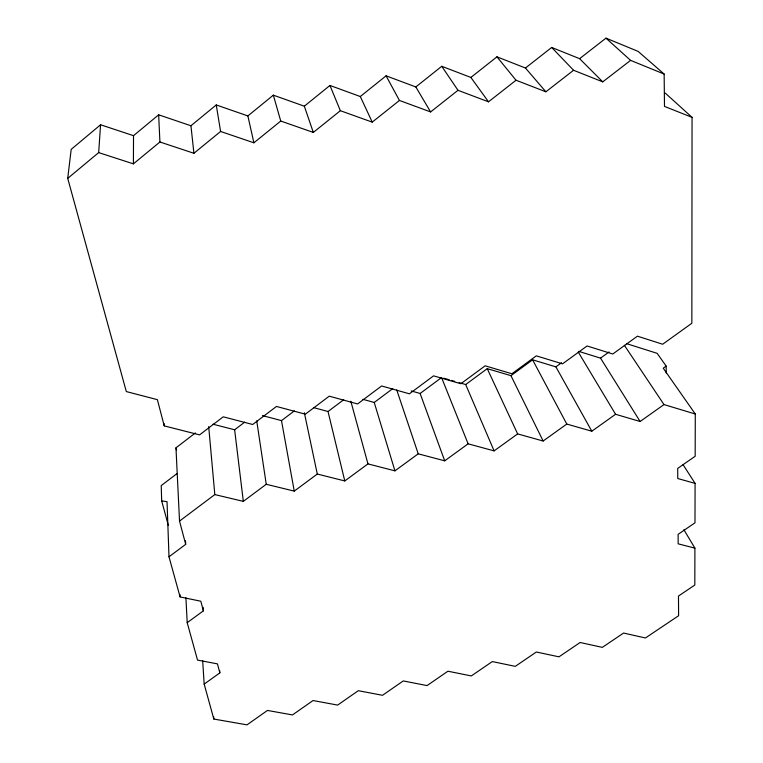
<?xml version="1.0" encoding="UTF-8"?>
<svg xmlns="http://www.w3.org/2000/svg" width="763" height="763" viewBox="0 0 763 763"><rect width="100%" height="100%" fill="white"/><g stroke="black" fill="none" stroke-linecap="round" stroke-linejoin="round"><path stroke-width="1.14" d="M692.051 117.359L691.85 323.254L662.656 344.247L637.448 336.168L612.784 354.003L587.071 345.973L562.531 363.846L536.313 355.854L511.887 373.756L485.154 365.82L460.852 383.741L433.584 375.854L409.426 393.813L381.624 385.973L357.589 403.951L329.244 396.178L305.343 414.175L276.454 406.45L252.687 424.486L223.235 416.817L199.61 434.872L164.226 425.897L157.388 399.669L126.315 391.572L67.716 178.38L71.197 149.357L100.573 124.76L133.515 135.68L158.656 114.812L190.941 125.761L216.244 104.941L247.87 115.938L253.888 142.805L280.746 121.04L313.316 132.419L340.355 110.702L372.23 122.128L399.44 100.458L430.618 111.932L457.991 90.301L488.501 101.822L516.036 80.239L545.879 91.798L573.566 70.263L602.751 81.86L630.591 60.372L664.144 74.049L664.487 106.4L692.051 117.359L665.231 93.086M683.896 529.732L694.912 548.139L694.816 585.03L678.479 596.046L678.603 615.731L645.441 637.973L623.581 633.052L602.341 647.367L580.109 642.503L558.964 656.829L536.341 652.012L515.292 666.347L492.278 661.588L471.324 675.932L447.929 671.221L427.061 685.584L403.274 680.93L382.501 695.303L358.314 690.696L337.637 705.088L313.049 700.539L292.477 714.931L267.47 710.439L247.002 724.85L213.831 719.051L204.169 684.106L202.672 660.691M683.076 464.696L695.093 483.37L694.988 522.798L678.107 534.358L678.164 543.828L694.912 548.139M626.871 343.731L657.172 353.345L666.147 366.078L663.247 368.214L695.284 414.004L695.169 456.255L677.706 468.406L677.763 478.535L695.093 483.37M67.716 178.38L98.675 152.61L133.411 163.854L133.515 135.68M98.675 152.61L100.573 124.76M133.411 163.854L159.915 141.994L158.656 114.812M159.915 141.994L193.916 153.277L220.602 131.465L253.888 142.805M247.87 115.938L273.335 95.156L304.332 106.191L313.316 132.419M304.332 106.191L329.95 85.456L360.308 96.529L372.23 122.128M360.308 96.529L386.088 75.833L415.825 86.953L430.618 111.932M415.825 86.953L441.748 66.295L470.876 77.445L488.501 101.822M470.876 77.445L496.942 56.834L525.469 68.021L545.879 91.798M525.469 68.021L551.678 47.449L579.613 58.675L602.751 81.86M579.613 58.675L605.965 38.15L638.116 51.388L664.144 74.049M204.169 684.106L219.849 672.871L217.455 663.877L197.531 660.09L187.202 622.675L203.368 610.858L200.812 601.225L180.087 596.933L168.995 556.799L185.695 544.343L179.524 521.081L175.967 447.824L195.404 432.945M177.035 473.575L161.222 485.592L161.68 500.929L168.356 525.459M212.934 424.199L234.632 429.788L244.694 422.149M262.405 415.577L281.49 420.613L294.356 410.895M179.524 521.081L214.813 494.586L243.33 501.367L266.249 484.276L294.251 491.114L317.294 474.042L344.781 480.948L367.957 463.894L394.938 470.847L418.229 453.823L444.705 460.823L468.12 443.828L494.109 450.885L517.638 433.899L543.142 441.014L566.785 424.056L591.811 431.209L615.569 414.28L640.119 421.491L663.991 404.581L695.284 414.004M313.669 407.633L328.023 411.505L343.722 399.717M362.883 399.316L374.232 402.454L392.792 388.605M411.2 390.942L420.117 393.47L441.567 377.561L468.12 443.828M459.116 382.635L465.688 384.542L487.242 368.653L510.952 375.673L543.142 441.014M510.952 375.673L532.603 359.812L555.903 366.869L591.811 431.209M555.903 366.869L561.568 362.74M578.736 351.371L600.538 358.133L609.084 351.943M161.68 500.929L167.04 501.692L168.995 556.799M443.761 378.2L449.245 379.783M451.438 380.413L454.729 381.366M605.965 38.15L630.591 60.372M551.678 47.449L573.566 70.263M496.942 56.834L516.036 80.239M441.748 66.295L457.991 90.301M624.363 345.277L663.991 404.581M600.538 358.133L640.119 421.491M578.259 352.058L615.569 414.28M386.088 75.833L399.44 100.458M532.603 359.812L566.785 424.056M487.242 368.653L517.638 433.899M465.688 384.542L494.109 450.885M329.95 85.456L340.355 110.702M420.117 393.47L444.705 460.823M396.712 389.893L418.229 453.823M374.232 402.454L394.938 470.847M273.335 95.156L280.746 121.04M350.827 401.252L367.957 463.894M175.967 447.824L176.539 450.036M328.023 411.505L344.781 480.948M304.342 412.745L317.294 474.042M281.49 420.613L294.251 491.114M216.244 104.941L220.602 131.465M256.721 420.852L266.249 484.276M234.632 429.788L243.33 501.367M190.941 125.761L193.916 153.277M208.69 426.546L214.813 494.586M219.658 670.496L219.849 672.871M213.659 716.686L213.831 719.051M203.13 607.3L203.368 610.858M185.504 540.805L185.695 544.343M185.914 597.734L187.202 622.675M179.982 594.587L180.087 596.933M164.14 423.57L164.226 425.897M666.147 366.078L666.233 373.078"/></g></svg>
